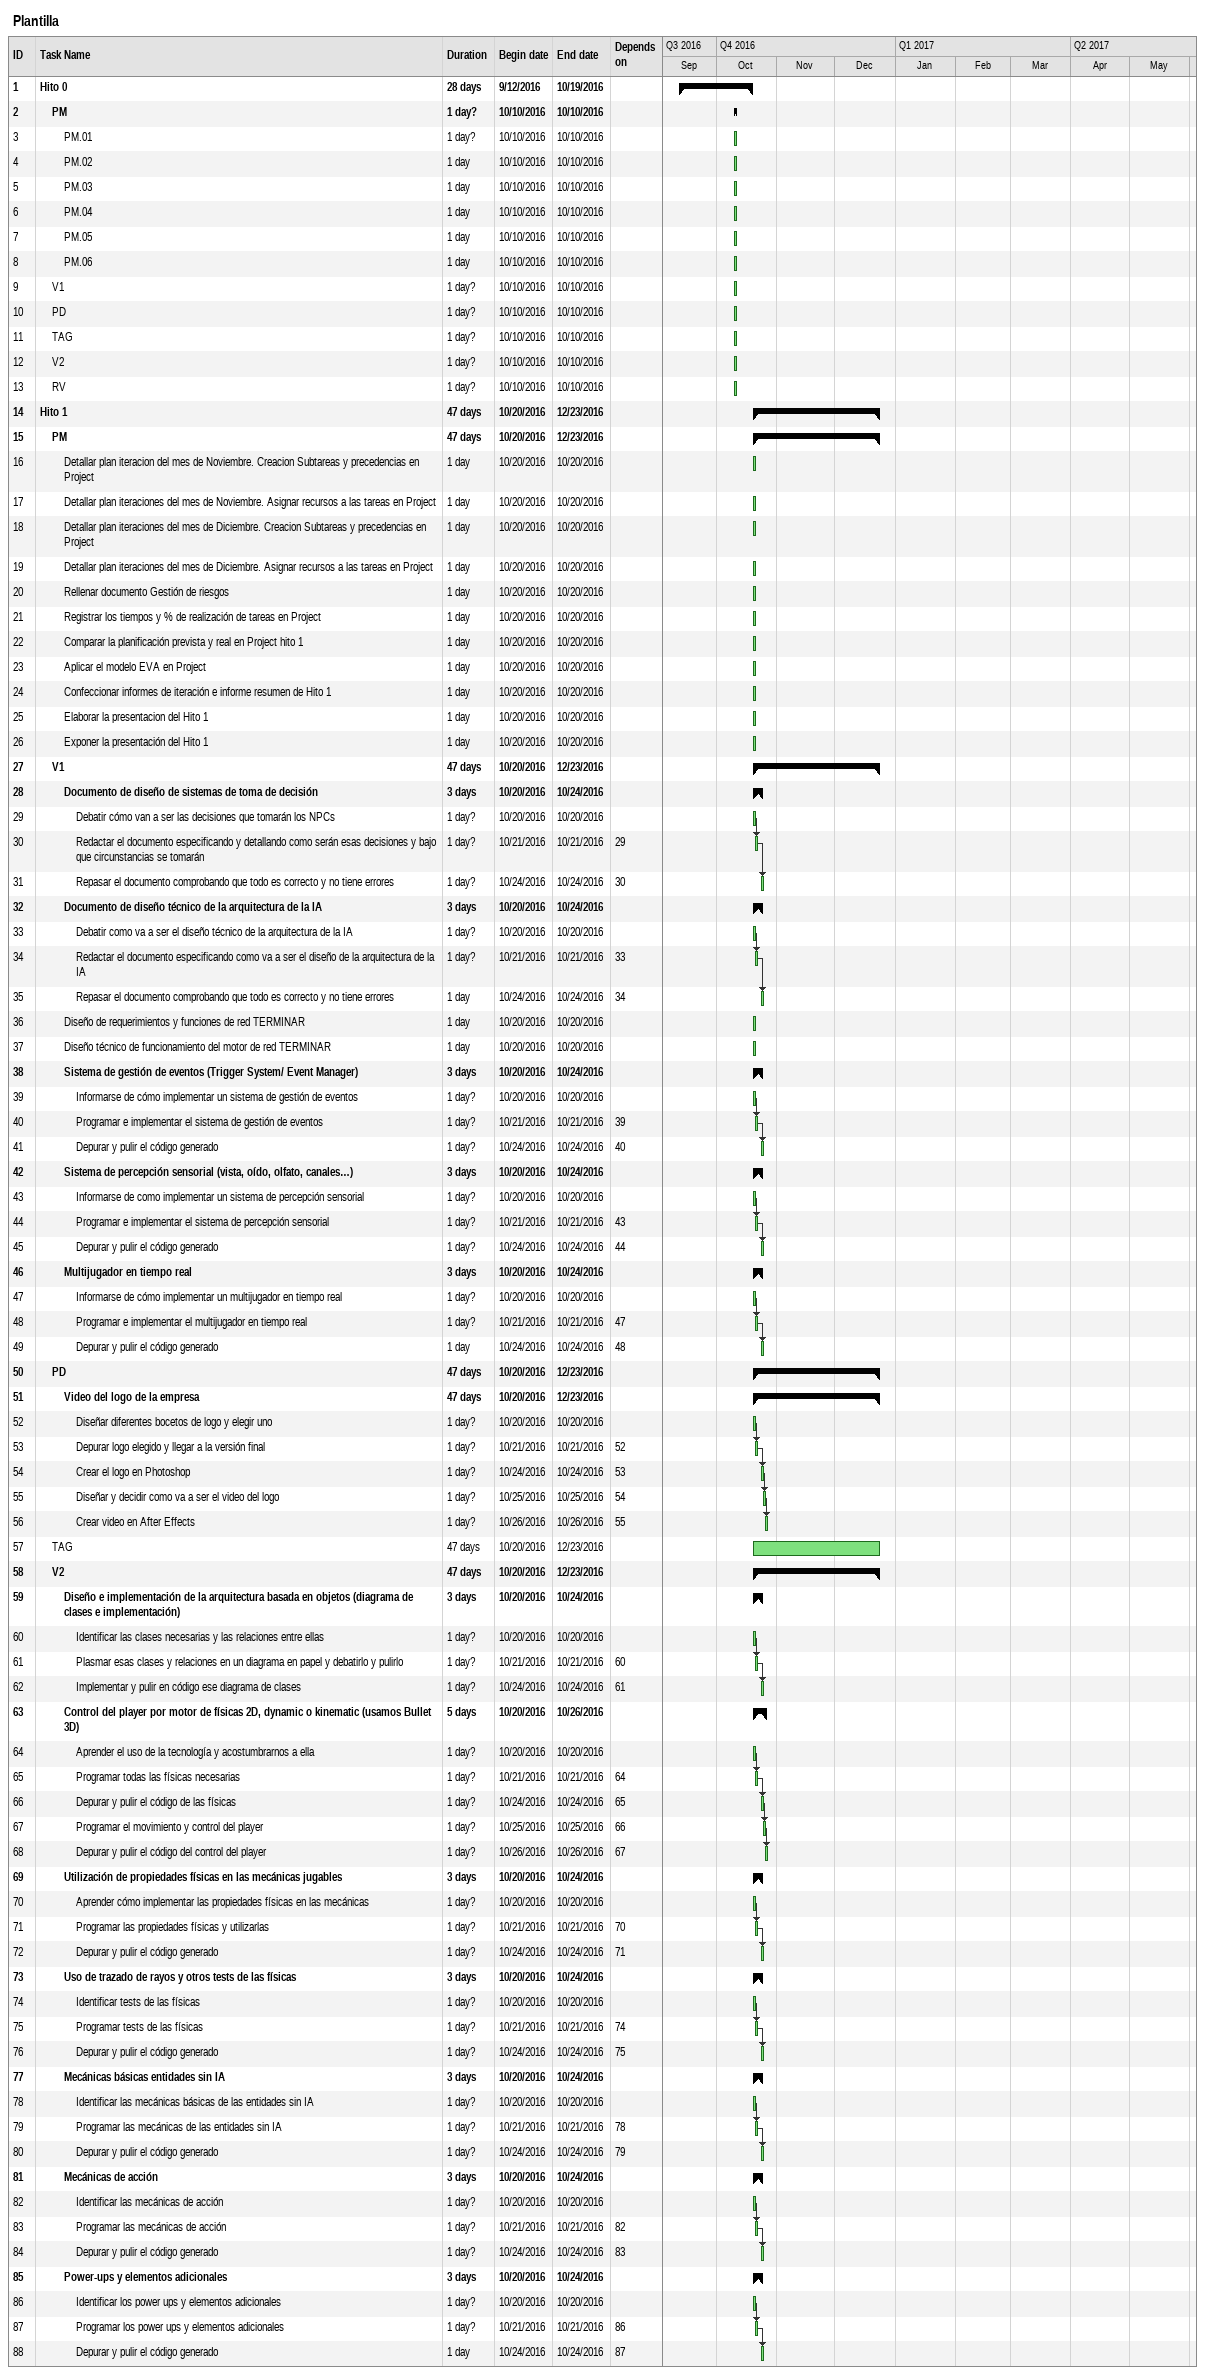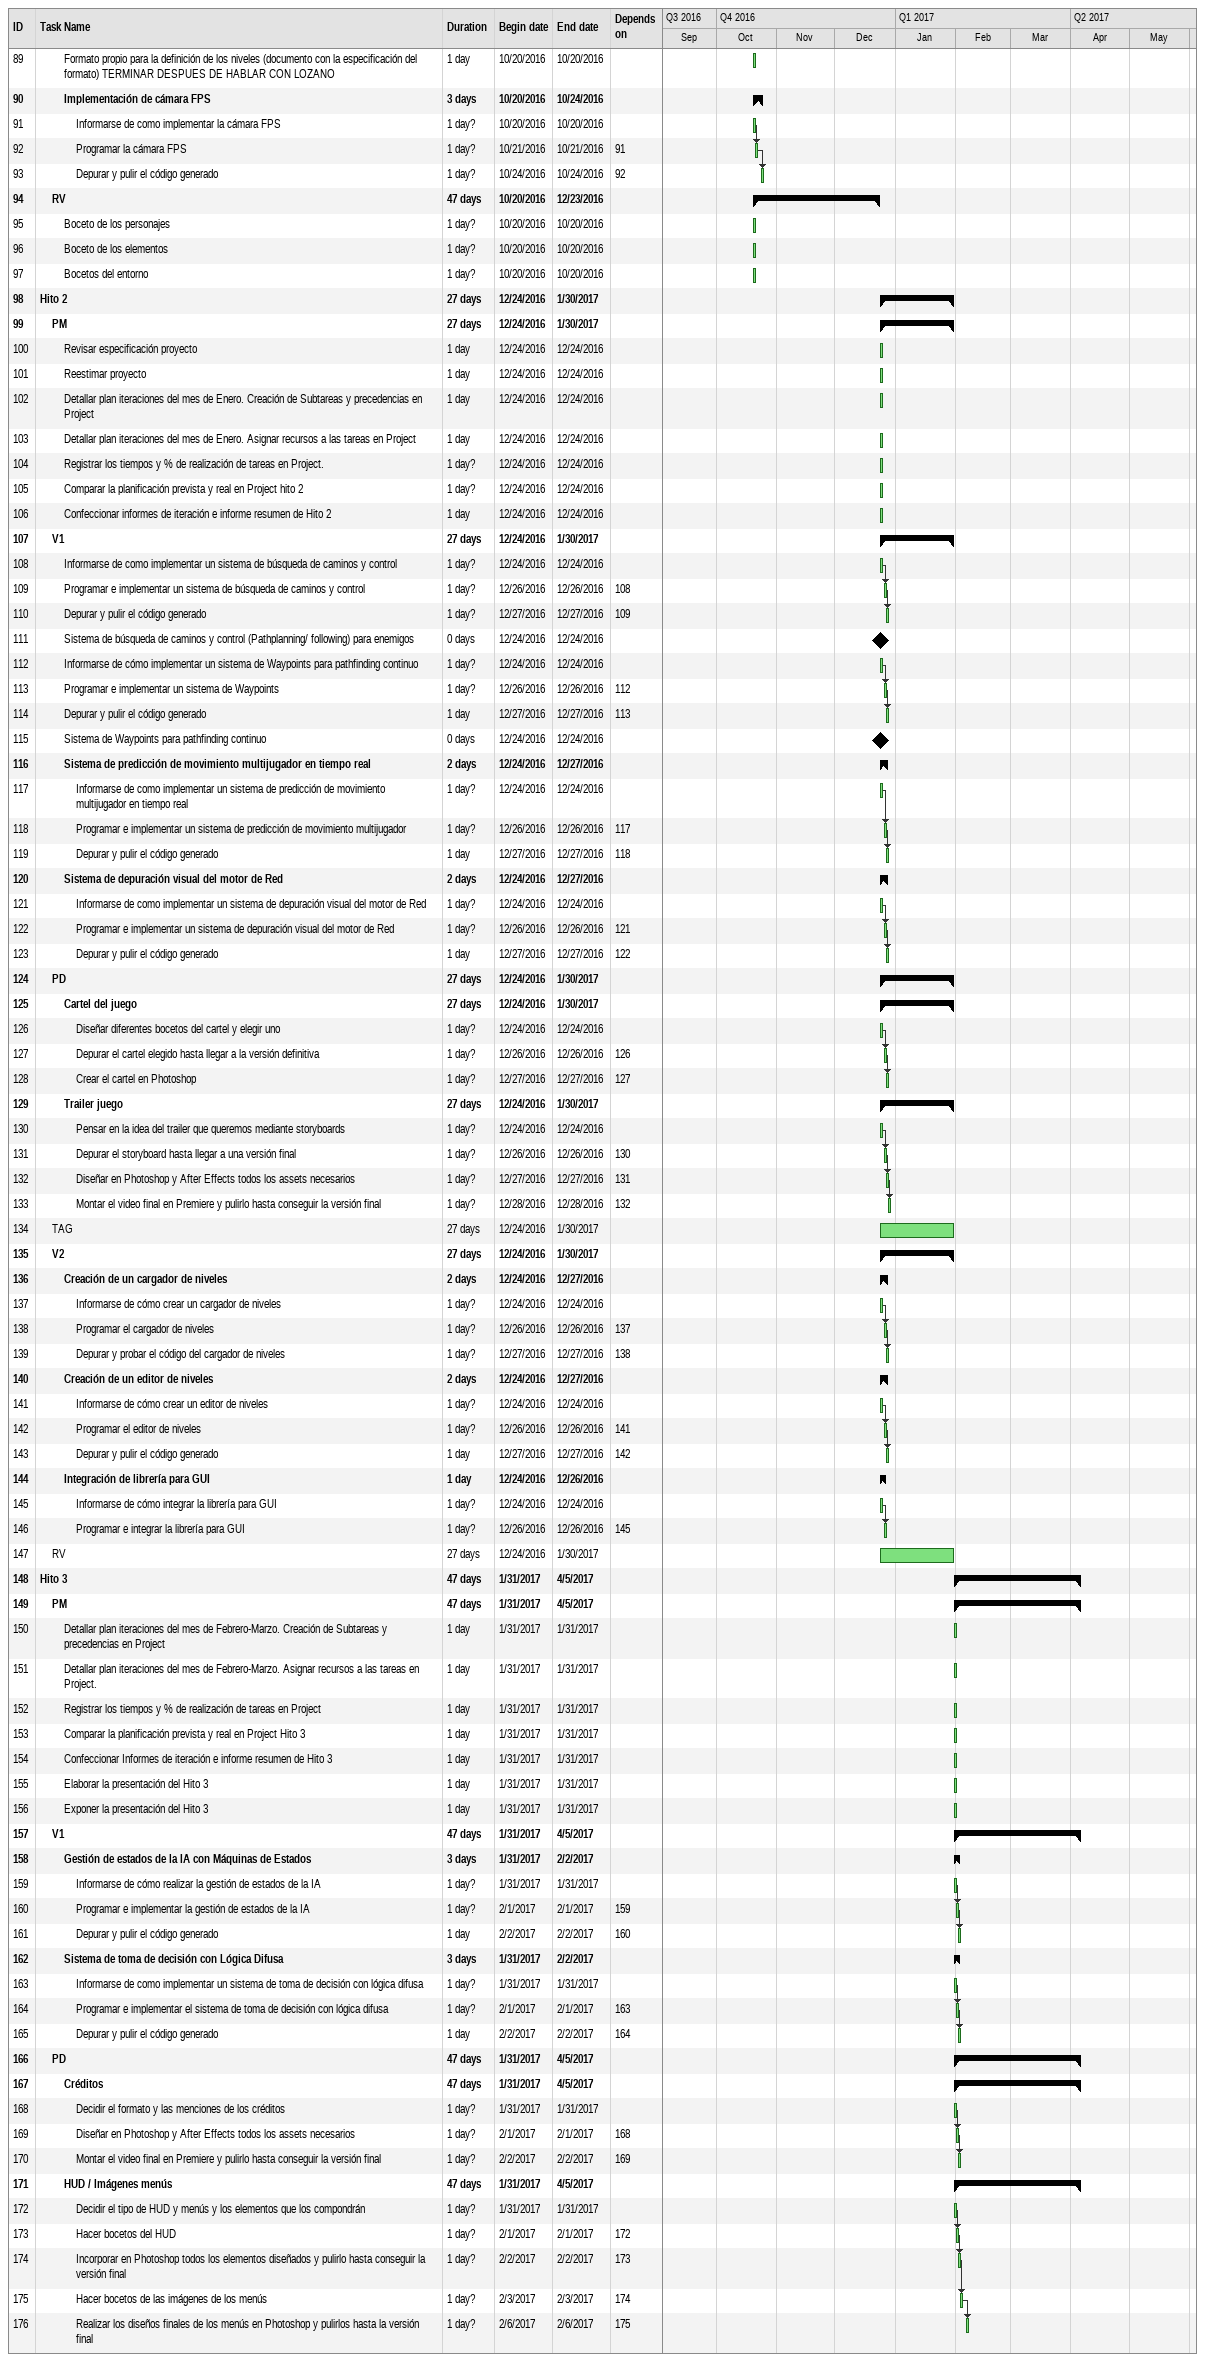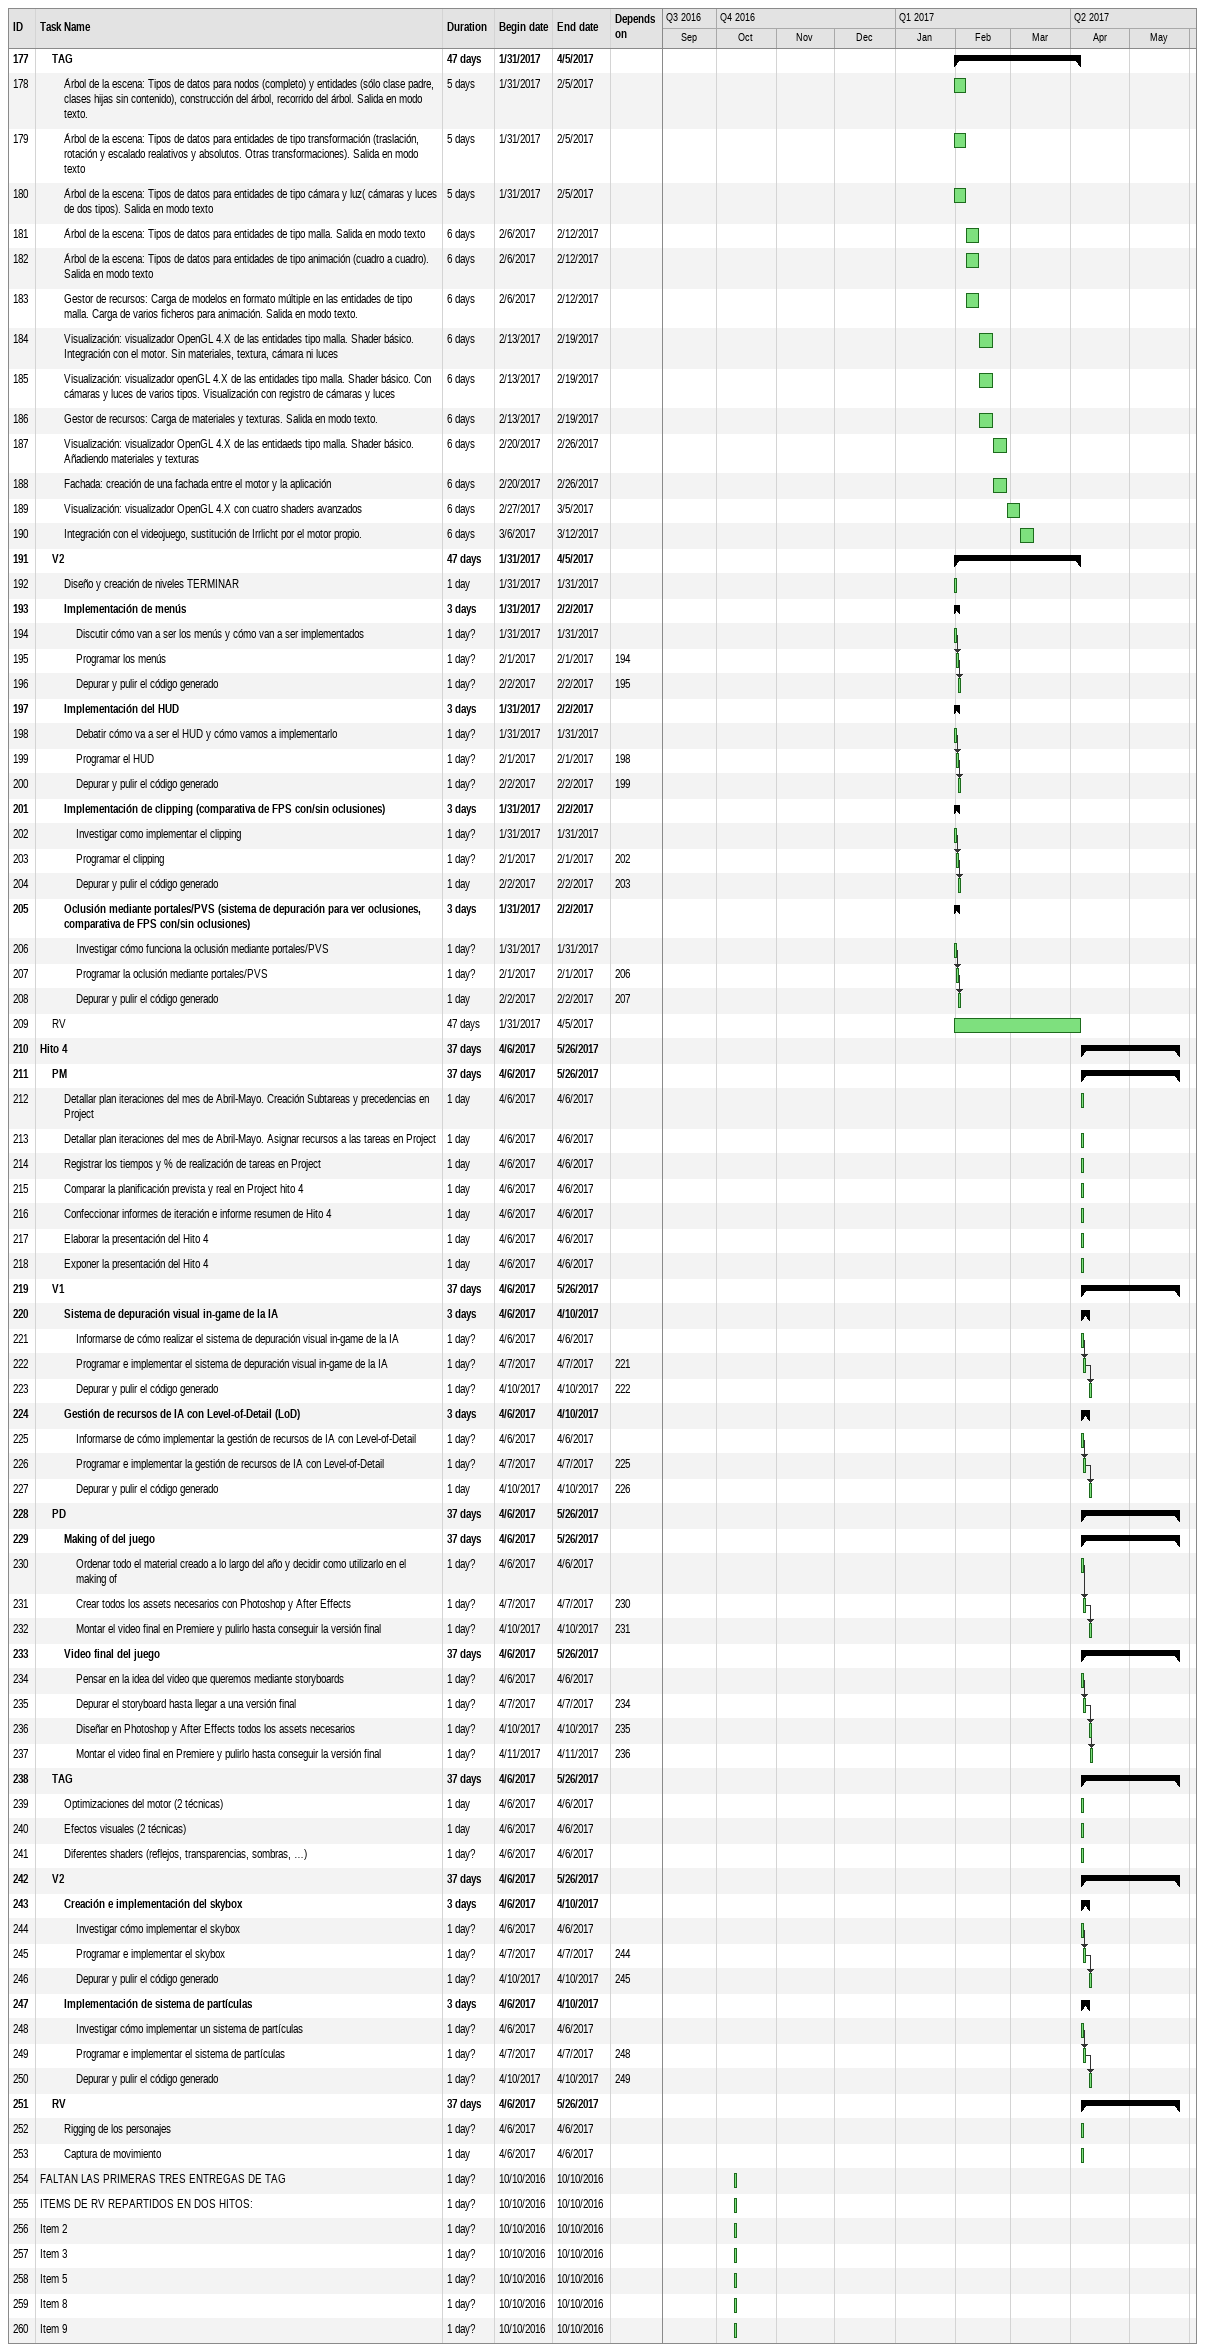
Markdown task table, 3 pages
Plantilla

| ID | Level | Task | Duration | Start | Finish | Predecessors |
|---|---|---|---|---|---|---|
| 1 | 1 | **Hito 0** | 28d | 2016-09-12 | 2016-10-19 |  |
| 2 | 2 | **PM** | 1d? | 2016-10-10 | 2016-10-10 |  |
| 3 | 3 | PM.01 | 1d? | 2016-10-10 | 2016-10-10 |  |
| 4 | 3 | PM.02 | 1d | 2016-10-10 | 2016-10-10 |  |
| 5 | 3 | PM.03 | 1d | 2016-10-10 | 2016-10-10 |  |
| 6 | 3 | PM.04 | 1d | 2016-10-10 | 2016-10-10 |  |
| 7 | 3 | PM.05 | 1d | 2016-10-10 | 2016-10-10 |  |
| 8 | 3 | PM.06 | 1d | 2016-10-10 | 2016-10-10 |  |
| 9 | 2 | V1 | 1d? | 2016-10-10 | 2016-10-10 |  |
| 10 | 2 | PD | 1d? | 2016-10-10 | 2016-10-10 |  |
| 11 | 2 | TAG | 1d? | 2016-10-10 | 2016-10-10 |  |
| 12 | 2 | V2 | 1d? | 2016-10-10 | 2016-10-10 |  |
| 13 | 2 | RV | 1d? | 2016-10-10 | 2016-10-10 |  |
| 14 | 1 | **Hito 1** | 47d | 2016-10-20 | 2016-12-23 |  |
| 15 | 2 | **PM** | 47d | 2016-10-20 | 2016-12-23 |  |
| 16 | 3 | Detallar plan iteracion del mes de Noviembre. Creacion Subtareas y precedencias en Project | 1d | 2016-10-20 | 2016-10-20 |  |
| 17 | 3 | Detallar plan iteraciones del mes de Noviembre. Asignar recursos a las tareas en Project | 1d | 2016-10-20 | 2016-10-20 |  |
| 18 | 3 | Detallar plan iteraciones del mes de Diciembre. Creacion Subtareas y precedencias en Project | 1d | 2016-10-20 | 2016-10-20 |  |
| 19 | 3 | Detallar plan iteraciones del mes de Diciembre. Asignar recursos a las tareas en Project | 1d | 2016-10-20 | 2016-10-20 |  |
| 20 | 3 | Rellenar documento Gestión de riesgos | 1d | 2016-10-20 | 2016-10-20 |  |
| 21 | 3 | Registrar los tiempos y % de realización de tareas en Project | 1d | 2016-10-20 | 2016-10-20 |  |
| 22 | 3 | Comparar la planificación prevista y real en Project hito 1 | 1d | 2016-10-20 | 2016-10-20 |  |
| 23 | 3 | Aplicar el modelo EVA en Project | 1d | 2016-10-20 | 2016-10-20 |  |
| 24 | 3 | Confeccionar informes de iteración e informe resumen de Hito 1 | 1d | 2016-10-20 | 2016-10-20 |  |
| 25 | 3 | Elaborar la presentacion del Hito 1 | 1d | 2016-10-20 | 2016-10-20 |  |
| 26 | 3 | Exponer la presentación del Hito 1 | 1d | 2016-10-20 | 2016-10-20 |  |
| 27 | 2 | **V1** | 47d | 2016-10-20 | 2016-12-23 |  |
| 28 | 3 | **Documento de diseño de sistemas de toma de decisión** | 3d | 2016-10-20 | 2016-10-24 |  |
| 29 | 4 | Debatir cómo van a ser las decisiones que tomarán los NPCs | 1d? | 2016-10-20 | 2016-10-20 |  |
| 30 | 4 | Redactar el documento especificando y detallando como serán esas decisiones y bajo que circunstancias se tomarán | 1d? | 2016-10-21 | 2016-10-21 | 29 |
| 31 | 4 | Repasar el documento comprobando que todo es correcto y no tiene errores | 1d? | 2016-10-24 | 2016-10-24 | 30 |
| 32 | 3 | **Documento de diseño técnico de la arquitectura de la IA** | 3d | 2016-10-20 | 2016-10-24 |  |
| 33 | 4 | Debatir como va a ser el diseño técnico de la arquitectura de la IA | 1d? | 2016-10-20 | 2016-10-20 |  |
| 34 | 4 | Redactar el documento especificando como va a ser el diseño de la arquitectura de la IA | 1d? | 2016-10-21 | 2016-10-21 | 33 |
| 35 | 4 | Repasar el documento comprobando que todo es correcto y no tiene errores | 1d | 2016-10-24 | 2016-10-24 | 34 |
| 36 | 3 | Diseño de requerimientos y funciones de red TERMINAR | 1d | 2016-10-20 | 2016-10-20 |  |
| 37 | 3 | Diseño técnico de funcionamiento del motor de red TERMINAR | 1d | 2016-10-20 | 2016-10-20 |  |
| 38 | 3 | **Sistema de gestión de eventos (Trigger System/ Event Manager)** | 3d | 2016-10-20 | 2016-10-24 |  |
| 39 | 4 | Informarse de cómo implementar un sistema de gestión de eventos | 1d? | 2016-10-20 | 2016-10-20 |  |
| 40 | 4 | Programar e implementar el sistema de gestión de eventos | 1d? | 2016-10-21 | 2016-10-21 | 39 |
| 41 | 4 | Depurar y pulir el código generado | 1d? | 2016-10-24 | 2016-10-24 | 40 |
| 42 | 3 | **Sistema de percepción sensorial (vista, oído, olfato, canales…)** | 3d | 2016-10-20 | 2016-10-24 |  |
| 43 | 4 | Informarse de como implementar un sistema de percepción sensorial | 1d? | 2016-10-20 | 2016-10-20 |  |
| 44 | 4 | Programar e implementar el sistema de percepción sensorial | 1d? | 2016-10-21 | 2016-10-21 | 43 |
| 45 | 4 | Depurar y pulir el código generado | 1d? | 2016-10-24 | 2016-10-24 | 44 |
| 46 | 3 | **Multijugador en tiempo real** | 3d | 2016-10-20 | 2016-10-24 |  |
| 47 | 4 | Informarse de cómo implementar un multijugador en tiempo real | 1d? | 2016-10-20 | 2016-10-20 |  |
| 48 | 4 | Programar e implementar el multijugador en tiempo real | 1d? | 2016-10-21 | 2016-10-21 | 47 |
| 49 | 4 | Depurar y pulir el código generado | 1d | 2016-10-24 | 2016-10-24 | 48 |
| 50 | 2 | **PD** | 47d | 2016-10-20 | 2016-12-23 |  |
| 51 | 3 | **Video del logo de la empresa** | 47d | 2016-10-20 | 2016-12-23 |  |
| 52 | 4 | Diseñar diferentes bocetos de logo y elegir uno | 1d? | 2016-10-20 | 2016-10-20 |  |
| 53 | 4 | Depurar logo elegido y llegar a la versión final | 1d? | 2016-10-21 | 2016-10-21 | 52 |
| 54 | 4 | Crear el logo en Photoshop | 1d? | 2016-10-24 | 2016-10-24 | 53 |
| 55 | 4 | Diseñar y decidir como va a ser el video del logo | 1d? | 2016-10-25 | 2016-10-25 | 54 |
| 56 | 4 | Crear video en After Effects | 1d? | 2016-10-26 | 2016-10-26 | 55 |
| 57 | 2 | TAG | 47d | 2016-10-20 | 2016-12-23 |  |
| 58 | 2 | **V2** | 47d | 2016-10-20 | 2016-12-23 |  |
| 59 | 3 | **Diseño e implementación de la arquitectura basada en objetos (diagrama de clases e implementación)** | 3d | 2016-10-20 | 2016-10-24 |  |
| 60 | 4 | Identificar las clases necesarias y las relaciones entre ellas | 1d? | 2016-10-20 | 2016-10-20 |  |
| 61 | 4 | Plasmar esas clases y relaciones en un diagrama en papel y debatirlo y pulirlo | 1d? | 2016-10-21 | 2016-10-21 | 60 |
| 62 | 4 | Implementar y pulir en código ese diagrama de clases | 1d? | 2016-10-24 | 2016-10-24 | 61 |
| 63 | 3 | **Control del player por motor de físicas 2D, dynamic o kinematic (usamos Bullet 3D)** | 5d | 2016-10-20 | 2016-10-26 |  |
| 64 | 4 | Aprender el uso de la tecnología y acostumbrarnos a ella | 1d? | 2016-10-20 | 2016-10-20 |  |
| 65 | 4 | Programar todas las físicas necesarias | 1d? | 2016-10-21 | 2016-10-21 | 64 |
| 66 | 4 | Depurar y pulir el código de las físicas | 1d? | 2016-10-24 | 2016-10-24 | 65 |
| 67 | 4 | Programar el movimiento y control del player | 1d? | 2016-10-25 | 2016-10-25 | 66 |
| 68 | 4 | Depurar y pulir el código del control del player | 1d? | 2016-10-26 | 2016-10-26 | 67 |
| 69 | 3 | **Utilización de propiedades físicas en las mecánicas jugables** | 3d | 2016-10-20 | 2016-10-24 |  |
| 70 | 4 | Aprender cómo implementar las propiedades físicas en las mecánicas | 1d? | 2016-10-20 | 2016-10-20 |  |
| 71 | 4 | Programar las propiedades físicas y utilizarlas | 1d? | 2016-10-21 | 2016-10-21 | 70 |
| 72 | 4 | Depurar y pulir el código generado | 1d? | 2016-10-24 | 2016-10-24 | 71 |
| 73 | 3 | **Uso de trazado de rayos y otros tests de las físicas** | 3d | 2016-10-20 | 2016-10-24 |  |
| 74 | 4 | Identificar tests de las físicas | 1d? | 2016-10-20 | 2016-10-20 |  |
| 75 | 4 | Programar tests de las físicas | 1d? | 2016-10-21 | 2016-10-21 | 74 |
| 76 | 4 | Depurar y pulir el código generado | 1d? | 2016-10-24 | 2016-10-24 | 75 |
| 77 | 3 | **Mecánicas básicas entidades sin IA** | 3d | 2016-10-20 | 2016-10-24 |  |
| 78 | 4 | Identificar las mecánicas básicas de las entidades sin IA | 1d? | 2016-10-20 | 2016-10-20 |  |
| 79 | 4 | Programar las mecánicas de las entidades sin IA | 1d? | 2016-10-21 | 2016-10-21 | 78 |
| 80 | 4 | Depurar y pulir el código generado | 1d? | 2016-10-24 | 2016-10-24 | 79 |
| 81 | 3 | **Mecánicas de acción** | 3d | 2016-10-20 | 2016-10-24 |  |
| 82 | 4 | Identificar las mecánicas de acción | 1d? | 2016-10-20 | 2016-10-20 |  |
| 83 | 4 | Programar las mecánicas de acción | 1d? | 2016-10-21 | 2016-10-21 | 82 |
| 84 | 4 | Depurar y pulir el código generado | 1d? | 2016-10-24 | 2016-10-24 | 83 |
| 85 | 3 | **Power-ups y elementos adicionales** | 3d | 2016-10-20 | 2016-10-24 |  |
| 86 | 4 | Identificar los power ups y elementos adicionales | 1d? | 2016-10-20 | 2016-10-20 |  |
| 87 | 4 | Programar los power ups y elementos adicionales | 1d? | 2016-10-21 | 2016-10-21 | 86 |
| 88 | 4 | Depurar y pulir el código generado | 1d | 2016-10-24 | 2016-10-24 | 87 |
| 89 | 3 | Formato propio para la definición de los niveles (documento con la especificación del formato) TERMINAR DESPUES DE HABLAR CON LOZANO | 1d | 2016-10-20 | 2016-10-20 |  |
| 90 | 3 | **Implementación de cámara FPS** | 3d | 2016-10-20 | 2016-10-24 |  |
| 91 | 4 | Informarse de como implementar la cámara FPS | 1d? | 2016-10-20 | 2016-10-20 |  |
| 92 | 4 | Programar la cámara FPS | 1d? | 2016-10-21 | 2016-10-21 | 91 |
| 93 | 4 | Depurar y pulir el código generado | 1d? | 2016-10-24 | 2016-10-24 | 92 |
| 94 | 2 | **RV** | 47d | 2016-10-20 | 2016-12-23 |  |
| 95 | 3 | Boceto de los personajes | 1d? | 2016-10-20 | 2016-10-20 |  |
| 96 | 3 | Boceto de los elementos | 1d? | 2016-10-20 | 2016-10-20 |  |
| 97 | 3 | Bocetos del entorno | 1d? | 2016-10-20 | 2016-10-20 |  |
| 98 | 1 | **Hito 2** | 27d | 2016-12-24 | 2017-01-30 |  |
| 99 | 2 | **PM** | 27d | 2016-12-24 | 2017-01-30 |  |
| 100 | 3 | Revisar especificación proyecto | 1d | 2016-12-24 | 2016-12-24 |  |
| 101 | 3 | Reestimar proyecto | 1d | 2016-12-24 | 2016-12-24 |  |
| 102 | 3 | Detallar plan iteraciones del mes de Enero. Creación de Subtareas y precedencias en Project | 1d | 2016-12-24 | 2016-12-24 |  |
| 103 | 3 | Detallar plan iteraciones del mes de Enero. Asignar recursos a las tareas en Project | 1d | 2016-12-24 | 2016-12-24 |  |
| 104 | 3 | Registrar los tiempos y % de realización de tareas en Project. | 1d? | 2016-12-24 | 2016-12-24 |  |
| 105 | 3 | Comparar la planificación prevista y real en Project hito 2 | 1d? | 2016-12-24 | 2016-12-24 |  |
| 106 | 3 | Confeccionar informes de iteración e informe resumen de Hito 2 | 1d | 2016-12-24 | 2016-12-24 |  |
| 107 | 2 | **V1** | 27d | 2016-12-24 | 2017-01-30 |  |
| 108 | 3 | Informarse de como implementar un sistema de búsqueda de caminos y control | 1d? | 2016-12-24 | 2016-12-24 |  |
| 109 | 3 | Programar e implementar un sistema de búsqueda de caminos y control | 1d? | 2016-12-26 | 2016-12-26 | 108 |
| 110 | 3 | Depurar y pulir el código generado | 1d? | 2016-12-27 | 2016-12-27 | 109 |
| 111 | 3 | Sistema de búsqueda de caminos y control (Pathplanning/ following) para enemigos | 0d | 2016-12-24 | 2016-12-24 |  |
| 112 | 3 | Informarse de cómo implementar un sistema de Waypoints para pathfinding continuo | 1d? | 2016-12-24 | 2016-12-24 |  |
| 113 | 3 | Programar e implementar un sistema de Waypoints | 1d? | 2016-12-26 | 2016-12-26 | 112 |
| 114 | 3 | Depurar y pulir el código generado | 1d | 2016-12-27 | 2016-12-27 | 113 |
| 115 | 3 | Sistema de Waypoints para pathfinding continuo | 0d | 2016-12-24 | 2016-12-24 |  |
| 116 | 3 | **Sistema de predicción de movimiento multijugador en tiempo real** | 2d | 2016-12-24 | 2016-12-27 |  |
| 117 | 4 | Informarse de como implementar un sistema de predicción de movimiento multijugador en tiempo real | 1d? | 2016-12-24 | 2016-12-24 |  |
| 118 | 4 | Programar e implementar un sistema de predicción de movimiento multijugador | 1d? | 2016-12-26 | 2016-12-26 | 117 |
| 119 | 4 | Depurar y pulir el código generado | 1d | 2016-12-27 | 2016-12-27 | 118 |
| 120 | 3 | **Sistema de depuración visual del motor de Red** | 2d | 2016-12-24 | 2016-12-27 |  |
| 121 | 4 | Informarse de como implementar un sistema de depuración visual del motor de Red | 1d? | 2016-12-24 | 2016-12-24 |  |
| 122 | 4 | Programar e implementar un sistema de depuración visual del motor de Red | 1d? | 2016-12-26 | 2016-12-26 | 121 |
| 123 | 4 | Depurar y pulir el código generado | 1d | 2016-12-27 | 2016-12-27 | 122 |
| 124 | 2 | **PD** | 27d | 2016-12-24 | 2017-01-30 |  |
| 125 | 3 | **Cartel del juego** | 27d | 2016-12-24 | 2017-01-30 |  |
| 126 | 4 | Diseñar diferentes bocetos del cartel y elegir uno | 1d? | 2016-12-24 | 2016-12-24 |  |
| 127 | 4 | Depurar el cartel elegido hasta llegar a la versión definitiva | 1d? | 2016-12-26 | 2016-12-26 | 126 |
| 128 | 4 | Crear el cartel en Photoshop | 1d? | 2016-12-27 | 2016-12-27 | 127 |
| 129 | 3 | **Trailer juego** | 27d | 2016-12-24 | 2017-01-30 |  |
| 130 | 4 | Pensar en la idea del trailer que queremos mediante storyboards | 1d? | 2016-12-24 | 2016-12-24 |  |
| 131 | 4 | Depurar el storyboard hasta llegar a una versión final | 1d? | 2016-12-26 | 2016-12-26 | 130 |
| 132 | 4 | Diseñar en Photoshop y After Effects todos los assets necesarios | 1d? | 2016-12-27 | 2016-12-27 | 131 |
| 133 | 4 | Montar el video final en Premiere y pulirlo hasta conseguir la versión final | 1d? | 2016-12-28 | 2016-12-28 | 132 |
| 134 | 2 | TAG | 27d | 2016-12-24 | 2017-01-30 |  |
| 135 | 2 | **V2** | 27d | 2016-12-24 | 2017-01-30 |  |
| 136 | 3 | **Creación de un cargador de niveles** | 2d | 2016-12-24 | 2016-12-27 |  |
| 137 | 4 | Informarse de cómo crear un cargador de niveles | 1d? | 2016-12-24 | 2016-12-24 |  |
| 138 | 4 | Programar el cargador de niveles | 1d? | 2016-12-26 | 2016-12-26 | 137 |
| 139 | 4 | Depurar y probar el código del cargador de niveles | 1d? | 2016-12-27 | 2016-12-27 | 138 |
| 140 | 3 | **Creación de un editor de niveles** | 2d | 2016-12-24 | 2016-12-27 |  |
| 141 | 4 | Informarse de cómo crear un editor de niveles | 1d? | 2016-12-24 | 2016-12-24 |  |
| 142 | 4 | Programar el editor de niveles | 1d? | 2016-12-26 | 2016-12-26 | 141 |
| 143 | 4 | Depurar y pulir el código generado | 1d | 2016-12-27 | 2016-12-27 | 142 |
| 144 | 3 | **Integración de librería para GUI** | 1d | 2016-12-24 | 2016-12-26 |  |
| 145 | 4 | Informarse de cómo integrar la librería para GUI | 1d? | 2016-12-24 | 2016-12-24 |  |
| 146 | 4 | Programar e integrar la librería para GUI | 1d? | 2016-12-26 | 2016-12-26 | 145 |
| 147 | 2 | RV | 27d | 2016-12-24 | 2017-01-30 |  |
| 148 | 1 | **Hito 3** | 47d | 2017-01-31 | 2017-04-05 |  |
| 149 | 2 | **PM** | 47d | 2017-01-31 | 2017-04-05 |  |
| 150 | 3 | Detallar plan iteraciones del mes de Febrero-Marzo. Creación de Subtareas y precedencias en Project | 1d | 2017-01-31 | 2017-01-31 |  |
| 151 | 3 | Detallar plan iteraciones del mes de Febrero-Marzo. Asignar recursos a las tareas en Project. | 1d | 2017-01-31 | 2017-01-31 |  |
| 152 | 3 | Registrar los tiempos y % de realización de tareas en Project | 1d | 2017-01-31 | 2017-01-31 |  |
| 153 | 3 | Comparar la planificación prevista y real en Project Hito 3 | 1d | 2017-01-31 | 2017-01-31 |  |
| 154 | 3 | Confeccionar Informes de iteración e informe resumen de Hito 3 | 1d | 2017-01-31 | 2017-01-31 |  |
| 155 | 3 | Elaborar la presentación del Hito 3 | 1d | 2017-01-31 | 2017-01-31 |  |
| 156 | 3 | Exponer la presentación del Hito 3 | 1d | 2017-01-31 | 2017-01-31 |  |
| 157 | 2 | **V1** | 47d | 2017-01-31 | 2017-04-05 |  |
| 158 | 3 | **Gestión de estados de la IA con Máquinas de Estados** | 3d | 2017-01-31 | 2017-02-02 |  |
| 159 | 4 | Informarse de cómo realizar la gestión de estados de la IA | 1d? | 2017-01-31 | 2017-01-31 |  |
| 160 | 4 | Programar e implementar la gestión de estados de la IA | 1d? | 2017-02-01 | 2017-02-01 | 159 |
| 161 | 4 | Depurar y pulir el código generado | 1d | 2017-02-02 | 2017-02-02 | 160 |
| 162 | 3 | **Sistema de toma de decisión con Lógica Difusa** | 3d | 2017-01-31 | 2017-02-02 |  |
| 163 | 4 | Informarse de como implementar un sistema de toma de decisión con lógica difusa | 1d? | 2017-01-31 | 2017-01-31 |  |
| 164 | 4 | Programar e implementar el sistema de toma de decisión con lógica difusa | 1d? | 2017-02-01 | 2017-02-01 | 163 |
| 165 | 4 | Depurar y pulir el código generado | 1d | 2017-02-02 | 2017-02-02 | 164 |
| 166 | 2 | **PD** | 47d | 2017-01-31 | 2017-04-05 |  |
| 167 | 3 | **Créditos** | 47d | 2017-01-31 | 2017-04-05 |  |
| 168 | 4 | Decidir el formato y las menciones de los créditos | 1d? | 2017-01-31 | 2017-01-31 |  |
| 169 | 4 | Diseñar en Photoshop y After Effects todos los assets necesarios | 1d? | 2017-02-01 | 2017-02-01 | 168 |
| 170 | 4 | Montar el video final en Premiere y pulirlo hasta conseguir la versión final | 1d? | 2017-02-02 | 2017-02-02 | 169 |
| 171 | 3 | **HUD / Imágenes menús** | 47d | 2017-01-31 | 2017-04-05 |  |
| 172 | 4 | Decidir el tipo de HUD y menús y los elementos que los compondrán | 1d? | 2017-01-31 | 2017-01-31 |  |
| 173 | 4 | Hacer bocetos del HUD | 1d? | 2017-02-01 | 2017-02-01 | 172 |
| 174 | 4 | Incorporar en Photoshop todos los elementos diseñados y pulirlo hasta conseguir la versión final | 1d? | 2017-02-02 | 2017-02-02 | 173 |
| 175 | 4 | Hacer bocetos de las imágenes de los menús | 1d? | 2017-02-03 | 2017-02-03 | 174 |
| 176 | 4 | Realizar los diseños finales de los menús en Photoshop y pulirlos hasta la versión final | 1d? | 2017-02-06 | 2017-02-06 | 175 |
| 177 | 2 | **TAG** | 47d | 2017-01-31 | 2017-04-05 |  |
| 178 | 3 | Árbol de la escena: Tipos de datos para nodos (completo) y entidades (sólo clase padre, clases hijas sin contenido), construcción del árbol, recorrido del árbol. Salida en modo texto. | 5d | 2017-01-31 | 2017-02-05 |  |
| 179 | 3 | Árbol de la escena: Tipos de datos para entidades de tipo transformación (traslación, rotación y escalado realativos y absolutos. Otras transformaciones). Salida en modo texto | 5d | 2017-01-31 | 2017-02-05 |  |
| 180 | 3 | Árbol de la escena: Tipos de datos para entidades de tipo cámara y luz( cámaras y luces de dos tipos). Salida en modo texto | 5d | 2017-01-31 | 2017-02-05 |  |
| 181 | 3 | Árbol de la escena: Tipos de datos para entidades de tipo malla. Salida en modo texto | 6d | 2017-02-06 | 2017-02-12 |  |
| 182 | 3 | Árbol de la escena: Tipos de datos para entidades de tipo animación (cuadro a cuadro). Salida en modo texto | 6d | 2017-02-06 | 2017-02-12 |  |
| 183 | 3 | Gestor de recursos: Carga de modelos en formato múltiple en las entidades de tipo malla. Carga de varios ficheros para animación. Salida en modo texto. | 6d | 2017-02-06 | 2017-02-12 |  |
| 184 | 3 | Visualización: visualizador OpenGL 4.X de las entidades tipo malla. Shader básico. Integración con el motor. Sin materiales, textura, cámara ni luces | 6d | 2017-02-13 | 2017-02-19 |  |
| 185 | 3 | Visualización: visualizador openGL 4.X de las entidades tipo malla. Shader básico. Con cámaras y luces de varios tipos. Visualización con registro de cámaras y luces | 6d | 2017-02-13 | 2017-02-19 |  |
| 186 | 3 | Gestor de recursos: Carga de materiales y texturas. Salida en modo texto. | 6d | 2017-02-13 | 2017-02-19 |  |
| 187 | 3 | Visualización: visualizador OpenGL 4.X de las entidaeds tipo malla. Shader básico. Añadiendo materiales y texturas | 6d | 2017-02-20 | 2017-02-26 |  |
| 188 | 3 | Fachada: creación de una fachada entre el motor y la aplicación | 6d | 2017-02-20 | 2017-02-26 |  |
| 189 | 3 | Visualización: visualizador OpenGL 4.X con cuatro shaders avanzados | 6d | 2017-02-27 | 2017-03-05 |  |
| 190 | 3 | Integración con el videojuego, sustitución de Irrlicht por el motor propio. | 6d | 2017-03-06 | 2017-03-12 |  |
| 191 | 2 | **V2** | 47d | 2017-01-31 | 2017-04-05 |  |
| 192 | 3 | Diseño y creación de niveles TERMINAR | 1d | 2017-01-31 | 2017-01-31 |  |
| 193 | 3 | **Implementación de menús** | 3d | 2017-01-31 | 2017-02-02 |  |
| 194 | 4 | Discutir cómo van a ser los menús y cómo van a ser implementados | 1d? | 2017-01-31 | 2017-01-31 |  |
| 195 | 4 | Programar los menús | 1d? | 2017-02-01 | 2017-02-01 | 194 |
| 196 | 4 | Depurar y pulir el código generado | 1d? | 2017-02-02 | 2017-02-02 | 195 |
| 197 | 3 | **Implementación del HUD** | 3d | 2017-01-31 | 2017-02-02 |  |
| 198 | 4 | Debatir cómo va a ser el HUD y cómo vamos a implementarlo | 1d? | 2017-01-31 | 2017-01-31 |  |
| 199 | 4 | Programar el HUD | 1d? | 2017-02-01 | 2017-02-01 | 198 |
| 200 | 4 | Depurar y pulir el código generado | 1d? | 2017-02-02 | 2017-02-02 | 199 |
| 201 | 3 | **Implementación de clipping (comparativa de FPS con/sin oclusiones)** | 3d | 2017-01-31 | 2017-02-02 |  |
| 202 | 4 | Investigar como implementar el clipping | 1d? | 2017-01-31 | 2017-01-31 |  |
| 203 | 4 | Programar el clipping | 1d? | 2017-02-01 | 2017-02-01 | 202 |
| 204 | 4 | Depurar y pulir el código generado | 1d | 2017-02-02 | 2017-02-02 | 203 |
| 205 | 3 | **Oclusión mediante portales/PVS (sistema de depuración para ver oclusiones, comparativa de FPS con/sin oclusiones)** | 3d | 2017-01-31 | 2017-02-02 |  |
| 206 | 4 | Investigar cómo funciona la oclusión mediante portales/PVS | 1d? | 2017-01-31 | 2017-01-31 |  |
| 207 | 4 | Programar la oclusión mediante portales/PVS | 1d? | 2017-02-01 | 2017-02-01 | 206 |
| 208 | 4 | Depurar y pulir el código generado | 1d | 2017-02-02 | 2017-02-02 | 207 |
| 209 | 2 | RV | 47d | 2017-01-31 | 2017-04-05 |  |
| 210 | 1 | **Hito 4** | 37d | 2017-04-06 | 2017-05-26 |  |
| 211 | 2 | **PM** | 37d | 2017-04-06 | 2017-05-26 |  |
| 212 | 3 | Detallar plan iteraciones del mes de Abril-Mayo. Creación Subtareas y precedencias en Project | 1d | 2017-04-06 | 2017-04-06 |  |
| 213 | 3 | Detallar plan iteraciones del mes de Abril-Mayo. Asignar recursos a las tareas en Project | 1d | 2017-04-06 | 2017-04-06 |  |
| 214 | 3 | Registrar los tiempos y % de realización de tareas en Project | 1d | 2017-04-06 | 2017-04-06 |  |
| 215 | 3 | Comparar la planificación prevista y real en Project hito 4 | 1d | 2017-04-06 | 2017-04-06 |  |
| 216 | 3 | Confeccionar informes de iteración e informe resumen de Hito 4 | 1d | 2017-04-06 | 2017-04-06 |  |
| 217 | 3 | Elaborar la presentación del Hito 4 | 1d | 2017-04-06 | 2017-04-06 |  |
| 218 | 3 | Exponer la presentación del Hito 4 | 1d | 2017-04-06 | 2017-04-06 |  |
| 219 | 2 | **V1** | 37d | 2017-04-06 | 2017-05-26 |  |
| 220 | 3 | **Sistema de depuración visual in-game de la IA** | 3d | 2017-04-06 | 2017-04-10 |  |
| 221 | 4 | Informarse de cómo realizar el sistema de depuración visual in-game de la IA | 1d? | 2017-04-06 | 2017-04-06 |  |
| 222 | 4 | Programar e implementar el sistema de depuración visual in-game de la IA | 1d? | 2017-04-07 | 2017-04-07 | 221 |
| 223 | 4 | Depurar y pulir el código generado | 1d? | 2017-04-10 | 2017-04-10 | 222 |
| 224 | 3 | **Gestión de recursos de IA con Level-of-Detail (LoD)** | 3d | 2017-04-06 | 2017-04-10 |  |
| 225 | 4 | Informarse de cómo implementar la gestión de recursos de IA con Level-of-Detail | 1d? | 2017-04-06 | 2017-04-06 |  |
| 226 | 4 | Programar e implementar la gestión de recursos de IA con Level-of-Detail | 1d? | 2017-04-07 | 2017-04-07 | 225 |
| 227 | 4 | Depurar y pulir el código generado | 1d | 2017-04-10 | 2017-04-10 | 226 |
| 228 | 2 | **PD** | 37d | 2017-04-06 | 2017-05-26 |  |
| 229 | 3 | **Making of del juego** | 37d | 2017-04-06 | 2017-05-26 |  |
| 230 | 4 | Ordenar todo el material creado a lo largo del año y decidir como utilizarlo en el making of | 1d? | 2017-04-06 | 2017-04-06 |  |
| 231 | 4 | Crear todos los assets necesarios con Photoshop y After Effects | 1d? | 2017-04-07 | 2017-04-07 | 230 |
| 232 | 4 | Montar el video final en Premiere y pulirlo hasta conseguir la versión final | 1d? | 2017-04-10 | 2017-04-10 | 231 |
| 233 | 3 | **Video final del juego** | 37d | 2017-04-06 | 2017-05-26 |  |
| 234 | 4 | Pensar en la idea del video que queremos mediante storyboards | 1d? | 2017-04-06 | 2017-04-06 |  |
| 235 | 4 | Depurar el storyboard hasta llegar a una versión final | 1d? | 2017-04-07 | 2017-04-07 | 234 |
| 236 | 4 | Diseñar en Photoshop y After Effects todos los assets necesarios | 1d? | 2017-04-10 | 2017-04-10 | 235 |
| 237 | 4 | Montar el video final en Premiere y pulirlo hasta conseguir la versión final | 1d? | 2017-04-11 | 2017-04-11 | 236 |
| 238 | 2 | **TAG** | 37d | 2017-04-06 | 2017-05-26 |  |
| 239 | 3 | Optimizaciones del motor (2 técnicas) | 1d | 2017-04-06 | 2017-04-06 |  |
| 240 | 3 | Efectos visuales (2 técnicas) | 1d | 2017-04-06 | 2017-04-06 |  |
| 241 | 3 | Diferentes shaders (reflejos, transparencias, sombras, …) | 1d? | 2017-04-06 | 2017-04-06 |  |
| 242 | 2 | **V2** | 37d | 2017-04-06 | 2017-05-26 |  |
| 243 | 3 | **Creación e implementación del skybox** | 3d | 2017-04-06 | 2017-04-10 |  |
| 244 | 4 | Investigar cómo implementar el skybox | 1d? | 2017-04-06 | 2017-04-06 |  |
| 245 | 4 | Programar e implementar el skybox | 1d? | 2017-04-07 | 2017-04-07 | 244 |
| 246 | 4 | Depurar y pulir el código generado | 1d? | 2017-04-10 | 2017-04-10 | 245 |
| 247 | 3 | **Implementación de sistema de partículas** | 3d | 2017-04-06 | 2017-04-10 |  |
| 248 | 4 | Investigar cómo implementar un sistema de partículas | 1d? | 2017-04-06 | 2017-04-06 |  |
| 249 | 4 | Programar e implementar el sistema de partículas | 1d? | 2017-04-07 | 2017-04-07 | 248 |
| 250 | 4 | Depurar y pulir el código generado | 1d? | 2017-04-10 | 2017-04-10 | 249 |
| 251 | 2 | **RV** | 37d | 2017-04-06 | 2017-05-26 |  |
| 252 | 3 | Rigging de los personajes | 1d? | 2017-04-06 | 2017-04-06 |  |
| 253 | 3 | Captura de movimiento | 1d | 2017-04-06 | 2017-04-06 |  |
| 254 | 1 | FALTAN LAS PRIMERAS TRES ENTREGAS DE TAG | 1d? | 2016-10-10 | 2016-10-10 |  |
| 255 | 1 | ITEMS DE RV REPARTIDOS EN DOS HITOS: | 1d? | 2016-10-10 | 2016-10-10 |  |
| 256 | 1 | Item 2 | 1d? | 2016-10-10 | 2016-10-10 |  |
| 257 | 1 | Item 3 | 1d? | 2016-10-10 | 2016-10-10 |  |
| 258 | 1 | Item 5 | 1d? | 2016-10-10 | 2016-10-10 |  |
| 259 | 1 | Item 8 | 1d? | 2016-10-10 | 2016-10-10 |  |
| 260 | 1 | Item 9 | 1d? | 2016-10-10 | 2016-10-10 |  |
